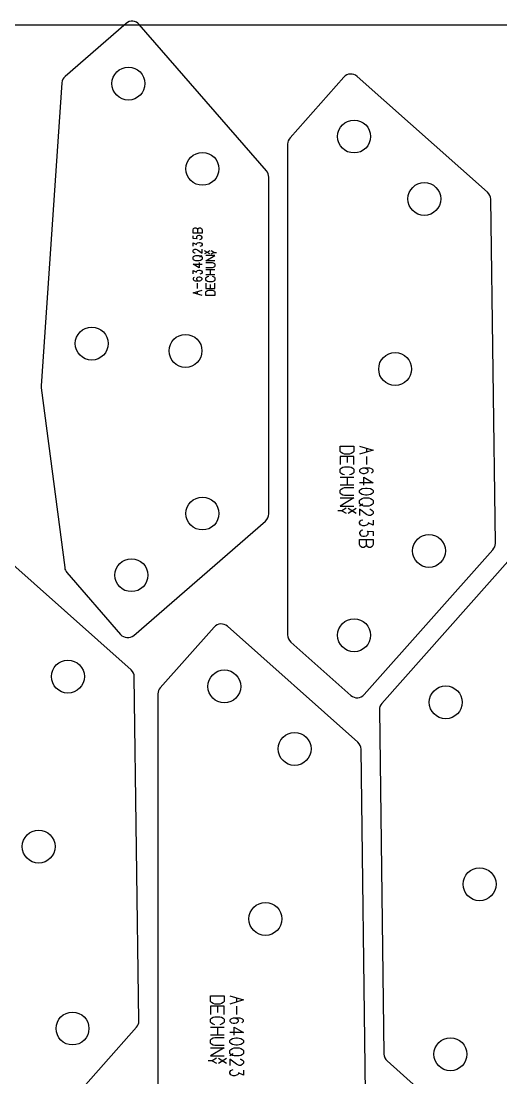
# Model space of a CAD drawing. Header units: millimetres. Extents: x 0 to 2500, y 0 to 1253.
# Drawn here: x 1337 to 1592, y 690 to 1252 of the extents above; entities that cross this region are included whole.
import ezdxf

# ---------------------------------------------------------------- set-up
doc = ezdxf.new("R2010")
doc.units = ezdxf.units.MM
doc.layers.add('PARTS', color=4, linetype='CONTINUOUS')
doc.layers.add('PLATE', color=2, linetype='CONTINUOUS')

msp = doc.modelspace()

# ---------------------------------------------------------------- linework, layer by layer
at = {"layer": 'PARTS'}
for p, q in [((1393.14, 1251.01), (1360.73, 1222.88)), ((1467.79, 1172.61), (1400.2, 1250.51)), ((1359.01, 1219.44), (1348.07, 1058.33)), ((1508.93, 1222.45), (1480.31, 1190.23)), ((1585.37, 1161.24), (1515.99, 1222.87)), ((1479.05, 1186.9), (1479.05, 925.9)), ((1469.01, 990.26), (1469.01, 1169.34)), ((1589.46, 974.63), (1587.05, 1157.57)), ((1428.77, 1141.28), (1429.07, 1142)), ((1428.77, 1139.48), (1428.77, 1141.28)), ((1429.07, 1142), (1429.67, 1142.36)), ((1429.67, 1142.36), (1430.27, 1142.36)), ((1430.27, 1142.36), (1430.87, 1142)), ((1430.87, 1142), (1431.17, 1141.28)), ((1431.17, 1141.28), (1431.47, 1142)), ((1431.17, 1141.28), (1431.17, 1139.48)), ((1431.47, 1142), (1432.07, 1142.36)), ((1432.07, 1142.36), (1432.67, 1142.36)), ((1432.67, 1142.36), (1433.27, 1142)), ((1433.27, 1142), (1433.57, 1141.28)), ((1433.57, 1141.28), (1433.57, 1139.48)), ((1433.57, 1139.48), (1428.77, 1139.48)), ((1428.77, 1136.7), (1428.77, 1138.14)), ((1430.87, 1136.52), (1428.77, 1136.7)), ((1430.87, 1137.96), (1430.57, 1137.6)), ((1430.57, 1137.6), (1430.57, 1136.88)), ((1430.57, 1136.88), (1430.87, 1136.52)), ((1431.17, 1138.14), (1430.87, 1137.96)), ((1431.77, 1138.32), (1431.17, 1138.14)), ((1432.37, 1138.32), (1431.77, 1138.32)), ((1432.97, 1138.14), (1432.37, 1138.32)), ((1432.37, 1136.16), (1432.97, 1136.34)), ((1433.27, 1137.96), (1432.97, 1138.14)), ((1432.97, 1136.34), (1433.27, 1136.52)), ((1433.57, 1137.42), (1433.27, 1137.96)), ((1433.27, 1136.52), (1433.57, 1137.06)), ((1433.57, 1137.06), (1433.57, 1137.42)), ((1428.77, 1132.66), (1428.77, 1134.46)), ((1428.77, 1134.46), (1430.57, 1133.56)), ((1428.77, 1130.24), (1429.07, 1130.6)), ((1428.77, 1129.52), (1428.77, 1130.24)), ((1429.07, 1129.16), (1428.77, 1129.52)), ((1429.07, 1130.6), (1429.67, 1130.96)), ((1429.67, 1128.8), (1429.07, 1129.16)), ((1429.67, 1130.96), (1430.27, 1130.96)), ((1430.27, 1130.96), (1431.17, 1130.6)), ((1430.57, 1133.92), (1430.87, 1134.28)), ((1430.57, 1133.56), (1430.57, 1133.92)), ((1430.87, 1134.28), (1431.17, 1134.46)), ((1431.17, 1134.46), (1431.77, 1134.64)), ((1431.17, 1130.6), (1433.57, 1128.8)), ((1431.77, 1134.64), (1432.37, 1134.64)), ((1432.37, 1134.64), (1432.97, 1134.46)), ((1432.97, 1132.66), (1432.37, 1132.48)), ((1432.97, 1134.46), (1433.27, 1134.28)), ((1433.27, 1132.84), (1432.97, 1132.66)), ((1433.27, 1134.28), (1433.57, 1133.74)), ((1433.57, 1133.38), (1433.27, 1132.84)), ((1433.57, 1133.74), (1433.57, 1133.38)), ((1433.57, 1128.8), (1433.57, 1130.96)), ((1437.65, 1128.44), (1434.77, 1130.17)), ((1437.65, 1130.17), (1434.77, 1128.44)), ((1439.81, 1129.3), (1438.37, 1130.17)), ((1438.37, 1128.44), (1439.81, 1129.3)), ((1439.81, 1129.3), (1441.25, 1129.3)), ((1428.77, 1126.74), (1429.07, 1127.1)), ((1428.77, 1125.66), (1428.77, 1126.74)), ((1429.07, 1125.3), (1428.77, 1125.66)), ((1429.07, 1127.1), (1429.67, 1127.46)), ((1429.67, 1124.94), (1429.07, 1125.3)), ((1429.97, 1128.8), (1429.67, 1128.8)), ((1429.67, 1127.46), (1430.27, 1127.64)), ((1430.27, 1124.76), (1429.67, 1124.94)), ((1430.27, 1127.64), (1432.07, 1127.64)), ((1432.07, 1124.76), (1430.27, 1124.76)), ((1432.07, 1127.64), (1432.67, 1127.46)), ((1432.67, 1124.94), (1432.07, 1124.76)), ((1432.07, 1123.96), (1432.07, 1121.08)), ((1432.37, 1126.92), (1433.57, 1127.64)), ((1432.67, 1127.46), (1433.27, 1127.1)), ((1433.27, 1125.3), (1432.67, 1124.94)), ((1433.27, 1127.1), (1433.57, 1126.74)), ((1433.57, 1125.66), (1433.27, 1125.3)), ((1433.57, 1126.74), (1433.57, 1125.66)), ((1435.61, 1124.76), (1440.41, 1127.64)), ((1440.41, 1127.64), (1435.61, 1127.64)), ((1440.41, 1124.76), (1435.61, 1124.76)), ((1435.61, 1123.96), (1438.91, 1123.96)), ((1438.91, 1123.96), (1439.51, 1123.78)), ((1439.51, 1123.78), (1440.11, 1123.42)), ((1432.07, 1121.08), (1428.77, 1123.06)), ((1428.77, 1123.06), (1433.57, 1123.06)), ((1428.77, 1117.94), (1428.77, 1119.74)), ((1428.77, 1119.74), (1430.57, 1118.84)), ((1430.57, 1119.2), (1430.87, 1119.56)), ((1430.57, 1118.84), (1430.57, 1119.2)), ((1430.87, 1119.56), (1431.17, 1119.74)), ((1431.17, 1119.74), (1431.77, 1119.92)), ((1431.77, 1119.92), (1432.37, 1119.92)), ((1432.37, 1119.92), (1432.97, 1119.74)), ((1432.97, 1117.94), (1432.37, 1117.76)), ((1432.97, 1119.74), (1433.27, 1119.56)), ((1433.27, 1118.12), (1432.97, 1117.94)), ((1433.27, 1119.56), (1433.57, 1119.02)), ((1433.57, 1118.66), (1433.27, 1118.12)), ((1433.57, 1119.02), (1433.57, 1118.66)), ((1438.91, 1121.08), (1435.61, 1121.08)), ((1435.61, 1120.28), (1440.41, 1120.28)), ((1438.01, 1117.4), (1438.01, 1120.28)), ((1439.51, 1121.26), (1438.91, 1121.08)), ((1440.11, 1121.62), (1439.51, 1121.26)), ((1440.11, 1123.42), (1440.41, 1123.06)), ((1440.41, 1121.98), (1440.11, 1121.62)), ((1440.41, 1123.06), (1440.41, 1121.98)), ((1429.07, 1115.7), (1428.77, 1115.34)), ((1428.77, 1115.34), (1428.77, 1114.98)), ((1428.77, 1114.98), (1429.07, 1114.62)), ((1429.37, 1115.88), (1429.07, 1115.7)), ((1429.07, 1114.62), (1429.37, 1114.44)), ((1429.37, 1114.44), (1429.97, 1114.26)), ((1429.97, 1114.26), (1432.37, 1114.26)), ((1430.87, 1115.7), (1430.57, 1115.34)), ((1430.57, 1115.34), (1430.57, 1114.98)), ((1430.57, 1114.98), (1430.87, 1114.62)), ((1431.17, 1115.88), (1430.87, 1115.7)), ((1430.87, 1114.62), (1431.17, 1114.44)), ((1431.77, 1116.06), (1431.17, 1115.88)), ((1431.17, 1114.44), (1431.77, 1114.26)), ((1431.17, 1110.04), (1431.17, 1112.92)), ((1432.37, 1116.06), (1431.77, 1116.06)), ((1432.97, 1115.88), (1432.37, 1116.06)), ((1432.37, 1114.26), (1432.97, 1114.44)), ((1433.27, 1115.7), (1432.97, 1115.88)), ((1432.97, 1114.44), (1433.27, 1114.62)), ((1433.57, 1115.34), (1433.27, 1115.7)), ((1433.27, 1114.62), (1433.57, 1114.98)), ((1433.57, 1114.98), (1433.57, 1115.34)), ((1440.41, 1117.4), (1435.61, 1117.4)), ((1435.61, 1115.7), (1435.91, 1116.06)), ((1435.61, 1114.62), (1435.61, 1115.7)), ((1435.91, 1114.26), (1435.61, 1114.62)), ((1435.61, 1112.92), (1435.61, 1110.04)), ((1435.91, 1116.06), (1436.51, 1116.42)), ((1436.51, 1113.9), (1435.91, 1114.26)), ((1436.51, 1116.42), (1437.11, 1116.6)), ((1437.11, 1113.72), (1436.51, 1113.9)), ((1438.91, 1113.72), (1437.11, 1113.72)), ((1438.91, 1116.6), (1439.51, 1116.42)), ((1439.51, 1113.9), (1438.91, 1113.72)), ((1439.51, 1116.42), (1440.11, 1116.06)), ((1440.11, 1114.26), (1439.51, 1113.9)), ((1440.11, 1116.06), (1440.41, 1115.7)), ((1440.41, 1114.62), (1440.11, 1114.26)), ((1440.41, 1115.7), (1440.41, 1114.62)), ((1440.41, 1110.04), (1440.41, 1112.92)), ((1428.77, 1107.8), (1433.57, 1109.24)), ((1433.57, 1106.36), (1428.77, 1107.8)), ((1431.17, 1107.08), (1431.17, 1108.52)), ((1435.61, 1110.04), (1440.41, 1110.04)), ((1435.61, 1108.34), (1435.91, 1108.7)), ((1435.61, 1106.36), (1435.61, 1108.34)), ((1435.91, 1108.7), (1436.51, 1109.06)), ((1436.51, 1109.06), (1437.11, 1109.24)), ((1437.11, 1109.24), (1438.91, 1109.24)), ((1438.01, 1110.04), (1438.01, 1112.2)), ((1438.91, 1109.24), (1439.51, 1109.06)), ((1439.51, 1109.06), (1440.11, 1108.7)), ((1440.11, 1108.7), (1440.41, 1108.34)), ((1440.41, 1108.34), (1440.41, 1106.36)), ((1440.41, 1106.36), (1435.61, 1106.36)), ((1348.1, 1057.34), (1360.52, 961.7)), ((1507.03, 1023.4), (1507.03, 1026.37)), ((1507.03, 1026.37), (1514.23, 1026.37)), ((1507.48, 1022.86), (1507.03, 1023.4)), ((1508.38, 1022.32), (1507.48, 1022.86)), ((1513.78, 1022.86), (1512.88, 1022.32)), ((1514.23, 1023.4), (1513.78, 1022.86)), ((1514.23, 1026.37), (1514.23, 1023.4)), ((1517.29, 1026.37), (1524.49, 1024.21)), ((1524.49, 1024.21), (1517.29, 1022.05)), ((1520.89, 1025.29), (1520.89, 1023.13)), ((1514.23, 1020.85), (1507.03, 1020.85)), ((1507.03, 1020.85), (1507.03, 1016.53)), ((1509.28, 1022.05), (1508.38, 1022.32)), ((1511.98, 1022.05), (1509.28, 1022.05)), ((1510.63, 1020.85), (1510.63, 1017.61)), ((1512.88, 1022.32), (1511.98, 1022.05)), ((1514.23, 1016.53), (1514.23, 1020.85)), ((1520.89, 1020.85), (1520.89, 1016.53)), ((1507.03, 1013.98), (1507.48, 1014.52)), ((1507.03, 1012.36), (1507.03, 1013.98)), ((1507.48, 1011.82), (1507.03, 1012.36)), ((1507.48, 1014.52), (1508.38, 1015.06)), ((1508.38, 1011.28), (1507.48, 1011.82)), ((1508.38, 1015.06), (1509.28, 1015.33)), ((1509.28, 1011.01), (1508.38, 1011.28)), ((1509.28, 1015.33), (1511.98, 1015.33)), ((1511.98, 1015.33), (1512.88, 1015.06)), ((1512.88, 1011.28), (1511.98, 1011.01)), ((1512.88, 1015.06), (1513.78, 1014.52)), ((1513.78, 1011.82), (1512.88, 1011.28)), ((1513.78, 1014.52), (1514.23, 1013.98)), ((1514.23, 1012.36), (1513.78, 1011.82)), ((1514.23, 1013.98), (1514.23, 1012.36)), ((1517.74, 1013.98), (1517.29, 1013.44)), ((1517.29, 1013.44), (1517.29, 1012.9)), ((1517.29, 1012.9), (1517.74, 1012.36)), ((1518.19, 1014.25), (1517.74, 1013.98)), ((1517.74, 1012.36), (1518.19, 1012.09)), ((1519.09, 1014.52), (1518.19, 1014.25)), ((1518.19, 1012.09), (1519.09, 1011.82)), ((1522.69, 1014.52), (1519.09, 1014.52)), ((1519.09, 1011.82), (1519.99, 1011.82)), ((1520.89, 1014.25), (1519.99, 1014.52)), ((1519.99, 1011.82), (1520.89, 1012.09)), ((1521.34, 1013.98), (1520.89, 1014.25)), ((1520.89, 1012.09), (1521.34, 1012.36)), ((1521.79, 1013.44), (1521.34, 1013.98)), ((1521.34, 1012.36), (1521.79, 1012.9)), ((1521.79, 1012.9), (1521.79, 1013.44)), ((1523.59, 1014.25), (1522.69, 1014.52)), ((1524.04, 1013.98), (1523.59, 1014.25)), ((1523.59, 1012.09), (1524.04, 1012.36)), ((1524.49, 1013.44), (1524.04, 1013.98)), ((1524.04, 1012.36), (1524.49, 1012.9)), ((1524.49, 1012.9), (1524.49, 1013.44)), ((1507.03, 1009.81), (1514.23, 1009.81)), ((1510.63, 1009.81), (1510.63, 1005.49)), ((1524.49, 1006.84), (1517.29, 1006.84)), ((1519.54, 1005.49), (1519.54, 1009.81)), ((1519.54, 1009.81), (1524.49, 1006.84)), ((1514.23, 1005.49), (1507.03, 1005.49)), ((1507.03, 1002.94), (1507.48, 1003.48)), ((1507.03, 1001.32), (1507.03, 1002.94)), ((1507.48, 1000.78), (1507.03, 1001.32)), ((1507.48, 1003.48), (1508.38, 1004.02)), ((1508.38, 1000.24), (1507.48, 1000.78)), ((1508.38, 1004.02), (1509.28, 1004.29)), ((1509.28, 999.97), (1508.38, 1000.24)), ((1509.28, 1004.29), (1514.23, 1004.29)), ((1514.23, 999.97), (1509.28, 999.97)), ((1517.29, 1002.67), (1517.74, 1003.21)), ((1517.29, 1001.59), (1517.29, 1002.67)), ((1517.74, 1001.05), (1517.29, 1001.59)), ((1517.74, 1003.21), (1518.64, 1003.75)), ((1518.64, 1000.51), (1517.74, 1001.05)), ((1518.64, 1003.75), (1520.44, 1004.02)), ((1520.44, 1000.24), (1518.64, 1000.51)), ((1520.44, 1004.02), (1521.34, 1004.02)), ((1521.34, 1000.24), (1520.44, 1000.24)), ((1521.34, 1004.02), (1523.14, 1003.75)), ((1523.14, 1000.51), (1521.34, 1000.24)), ((1523.14, 1003.75), (1524.04, 1003.21)), ((1524.04, 1001.05), (1523.14, 1000.51)), ((1524.04, 1003.21), (1524.49, 1002.67)), ((1524.49, 1001.59), (1524.04, 1001.05)), ((1524.49, 1002.67), (1524.49, 1001.59)), ((1507.03, 998.77), (1514.23, 998.77)), ((1514.23, 998.77), (1507.03, 994.45)), ((1507.03, 994.45), (1514.23, 994.45)), ((1517.29, 997.42), (1517.74, 997.96)), ((1517.29, 995.8), (1517.29, 997.42)), ((1517.74, 995.26), (1517.29, 995.8)), ((1519.09, 995.53), (1517.29, 994.45)), ((1517.74, 997.96), (1518.64, 998.5)), ((1518.64, 994.72), (1517.74, 995.26)), ((1518.64, 998.5), (1519.54, 998.77)), ((1519.54, 994.45), (1518.64, 994.72)), ((1519.54, 998.77), (1522.24, 998.77)), ((1522.24, 994.45), (1519.54, 994.45)), ((1522.24, 998.77), (1523.14, 998.5)), ((1523.14, 994.72), (1522.24, 994.45)), ((1523.14, 998.5), (1524.04, 997.96)), ((1524.04, 995.26), (1523.14, 994.72)), ((1524.04, 997.96), (1524.49, 997.42)), ((1524.49, 995.8), (1524.04, 995.26)), ((1524.49, 997.42), (1524.49, 995.8)), ((1507.93, 991.95), (1505.77, 991.95)), ((1510.09, 993.25), (1507.93, 991.95)), ((1507.93, 991.95), (1510.09, 990.66)), ((1511.17, 993.25), (1515.49, 990.66)), ((1511.17, 990.66), (1515.49, 993.25)), ((1520.89, 990.01), (1517.29, 992.71)), ((1517.29, 992.71), (1517.29, 989.47)), ((1522.24, 989.47), (1520.89, 990.01)), ((1523.14, 989.47), (1522.24, 989.47)), ((1522.69, 992.71), (1523.14, 992.71)), ((1523.14, 992.71), (1524.04, 992.17)), ((1524.04, 990.01), (1523.14, 989.47)), ((1524.04, 992.17), (1524.49, 991.63)), ((1524.49, 990.55), (1524.04, 990.01)), ((1524.49, 991.63), (1524.49, 990.55)), ((1397.26, 925.71), (1467.29, 986.48)), ((1517.29, 985.84), (1517.74, 986.65)), ((1517.29, 985.3), (1517.29, 985.84)), ((1517.74, 984.49), (1517.29, 985.3)), ((1517.74, 986.65), (1518.19, 986.92)), ((1518.19, 984.22), (1517.74, 984.49)), ((1518.19, 986.92), (1519.09, 987.19)), ((1519.09, 983.95), (1518.19, 984.22)), ((1519.99, 983.95), (1519.09, 983.95)), ((1520.89, 984.22), (1519.99, 983.95)), ((1521.34, 984.49), (1520.89, 984.22)), ((1521.79, 985.03), (1521.34, 984.49)), ((1524.49, 984.22), (1521.79, 985.57)), ((1521.79, 985.57), (1521.79, 985.03)), ((1524.49, 986.92), (1524.49, 984.22)), ((1517.74, 981.13), (1517.29, 980.32)), ((1517.29, 980.32), (1517.29, 979.78)), ((1517.29, 979.78), (1517.74, 978.97)), ((1518.19, 981.4), (1517.74, 981.13)), ((1517.74, 978.97), (1518.19, 978.7)), ((1519.09, 981.67), (1518.19, 981.4)), ((1518.19, 978.7), (1519.09, 978.43)), ((1519.09, 978.43), (1519.99, 978.43)), ((1519.99, 978.43), (1520.89, 978.7)), ((1520.89, 978.7), (1521.34, 978.97)), ((1521.79, 980.59), (1521.34, 981.13)), ((1521.34, 981.13), (1524.49, 980.86)), ((1521.34, 978.97), (1521.79, 979.51)), ((1521.79, 979.51), (1521.79, 980.59)), ((1524.49, 980.86), (1524.49, 978.7)), ((1517.29, 976.69), (1524.49, 976.69)), ((1517.29, 973.99), (1517.29, 976.69)), ((1517.74, 972.91), (1517.29, 973.99)), ((1518.64, 972.37), (1517.74, 972.91)), ((1519.54, 972.37), (1518.64, 972.37)), ((1520.44, 972.91), (1519.54, 972.37)), ((1520.89, 973.99), (1520.44, 972.91)), ((1520.89, 973.99), (1520.89, 976.69)), ((1521.34, 972.91), (1520.89, 973.99)), ((1522.24, 972.37), (1521.34, 972.91)), ((1523.14, 972.37), (1522.24, 972.37)), ((1524.04, 972.91), (1523.14, 972.37)), ((1524.49, 973.99), (1524.04, 972.91)), ((1524.49, 976.69), (1524.49, 973.99)), ((1395.86, 907.35), (1326.49, 968.97)), ((1519.75, 894.19), (1588.19, 971.24)), ((1597.53, 966.52), (1529.09, 889.47)), ((1361.7, 959.06), (1390.21, 926.21)), ((1439.98, 930.11), (1411.36, 897.88)), ((1516.42, 868.9), (1447.04, 930.53)), ((1480.73, 922.16), (1512.69, 893.77)), ((1399.95, 720.73), (1397.54, 903.67)), ((1410.1, 894.56), (1410.1, 633.56)), ((1527.82, 886.08), (1530.23, 703.14)), ((1520.51, 682.29), (1518.1, 865.23)), ((1438.08, 731.06), (1438.08, 734.03)), ((1438.08, 734.03), (1445.28, 734.03)), ((1438.53, 730.52), (1438.08, 731.06)), ((1439.43, 729.98), (1438.53, 730.52)), ((1444.83, 730.52), (1443.93, 729.98)), ((1445.28, 731.06), (1444.83, 730.52)), ((1445.28, 734.03), (1445.28, 731.06)), ((1448.34, 734.03), (1455.54, 731.87)), ((1455.54, 731.87), (1448.34, 729.71)), ((1451.94, 732.95), (1451.94, 730.79)), ((1445.28, 728.51), (1438.08, 728.51)), ((1438.08, 728.51), (1438.08, 724.19)), ((1440.33, 729.71), (1439.43, 729.98)), ((1443.03, 729.71), (1440.33, 729.71)), ((1441.68, 728.51), (1441.68, 725.27)), ((1443.93, 729.98), (1443.03, 729.71)), ((1445.28, 724.19), (1445.28, 728.51)), ((1451.94, 728.51), (1451.94, 724.19)), ((1438.08, 721.64), (1438.53, 722.18)), ((1438.08, 720.02), (1438.08, 721.64)), ((1438.53, 719.48), (1438.08, 720.02)), ((1438.53, 722.18), (1439.43, 722.72)), ((1439.43, 718.94), (1438.53, 719.48)), ((1439.43, 722.72), (1440.33, 722.99)), ((1440.33, 722.99), (1443.03, 722.99)), ((1443.03, 722.99), (1443.93, 722.72)), ((1443.93, 722.72), (1444.83, 722.18)), ((1444.83, 719.48), (1443.93, 718.94)), ((1444.83, 722.18), (1445.28, 721.64)), ((1445.28, 720.02), (1444.83, 719.48)), ((1445.28, 721.64), (1445.28, 720.02)), ((1448.79, 721.64), (1448.34, 721.1)), ((1448.34, 721.1), (1448.34, 720.56)), ((1448.34, 720.56), (1448.79, 720.02)), ((1449.24, 721.91), (1448.79, 721.64)), ((1448.79, 720.02), (1449.24, 719.75)), ((1450.14, 722.18), (1449.24, 721.91)), ((1449.24, 719.75), (1450.14, 719.48)), ((1453.74, 722.18), (1450.14, 722.18)), ((1450.14, 719.48), (1451.04, 719.48)), ((1451.94, 721.91), (1451.04, 722.18)), ((1451.04, 719.48), (1451.94, 719.75)), ((1452.39, 721.64), (1451.94, 721.91)), ((1451.94, 719.75), (1452.39, 720.02)), ((1452.84, 721.1), (1452.39, 721.64)), ((1452.39, 720.02), (1452.84, 720.56)), ((1452.84, 720.56), (1452.84, 721.1)), ((1454.64, 721.91), (1453.74, 722.18)), ((1455.09, 721.64), (1454.64, 721.91)), ((1454.64, 719.75), (1455.09, 720.02)), ((1455.54, 721.1), (1455.09, 721.64)), ((1455.09, 720.02), (1455.54, 720.56)), ((1455.54, 720.56), (1455.54, 721.1)), ((1330.25, 640.29), (1398.69, 717.35)), ((1438.08, 717.47), (1445.28, 717.47)), ((1440.33, 718.67), (1439.43, 718.94)), ((1441.68, 717.47), (1441.68, 713.15)), ((1443.93, 718.94), (1443.03, 718.67)), ((1455.54, 714.5), (1448.34, 714.5)), ((1450.59, 713.15), (1450.59, 717.47)), ((1450.59, 717.47), (1455.54, 714.5)), ((1445.28, 713.15), (1438.08, 713.15)), ((1438.08, 710.6), (1438.53, 711.14)), ((1438.08, 708.98), (1438.08, 710.6)), ((1438.53, 708.44), (1438.08, 708.98)), ((1438.53, 711.14), (1439.43, 711.68)), ((1439.43, 707.9), (1438.53, 708.44)), ((1439.43, 711.68), (1440.33, 711.95)), ((1440.33, 707.63), (1439.43, 707.9)), ((1440.33, 711.95), (1445.28, 711.95)), ((1448.34, 710.33), (1448.79, 710.87)), ((1448.34, 709.25), (1448.34, 710.33)), ((1448.79, 708.71), (1448.34, 709.25)), ((1448.79, 710.87), (1449.69, 711.41)), ((1449.69, 708.17), (1448.79, 708.71)), ((1449.69, 711.41), (1451.49, 711.68)), ((1451.49, 707.9), (1449.69, 708.17)), ((1451.49, 711.68), (1452.39, 711.68)), ((1452.39, 707.9), (1451.49, 707.9)), ((1452.39, 711.68), (1454.19, 711.41)), ((1454.19, 708.17), (1452.39, 707.9)), ((1454.19, 711.41), (1455.09, 710.87)), ((1455.09, 708.71), (1454.19, 708.17)), ((1455.09, 710.87), (1455.54, 710.33)), ((1455.54, 709.25), (1455.09, 708.71)), ((1455.54, 710.33), (1455.54, 709.25)), ((1438.08, 706.43), (1445.28, 706.43)), ((1445.28, 706.43), (1438.08, 702.11)), ((1445.28, 707.63), (1440.33, 707.63)), ((1448.34, 705.08), (1448.79, 705.62)), ((1448.34, 703.46), (1448.34, 705.08)), ((1448.79, 702.92), (1448.34, 703.46)), ((1450.14, 703.19), (1448.34, 702.11)), ((1448.79, 705.62), (1449.69, 706.16)), ((1449.69, 702.38), (1448.79, 702.92)), ((1449.69, 706.16), (1450.59, 706.43)), ((1450.59, 702.11), (1449.69, 702.38)), ((1450.59, 706.43), (1453.29, 706.43)), ((1453.29, 706.43), (1454.19, 706.16)), ((1454.19, 702.38), (1453.29, 702.11)), ((1454.19, 706.16), (1455.09, 705.62)), ((1455.09, 702.92), (1454.19, 702.38)), ((1455.09, 705.62), (1455.54, 705.08)), ((1455.54, 703.46), (1455.09, 702.92)), ((1455.54, 705.08), (1455.54, 703.46)), ((1438.98, 699.61), (1436.82, 699.61)), ((1438.08, 702.11), (1445.28, 702.11)), ((1441.14, 700.91), (1438.98, 699.61)), ((1438.98, 699.61), (1441.14, 698.32)), ((1442.22, 700.91), (1446.54, 698.32)), ((1442.22, 698.32), (1446.54, 700.91)), ((1451.94, 697.67), (1448.34, 700.37)), ((1448.34, 700.37), (1448.34, 697.13)), ((1453.29, 702.11), (1450.59, 702.11)), ((1453.29, 697.13), (1451.94, 697.67)), ((1454.19, 697.13), (1453.29, 697.13)), ((1453.74, 700.37), (1454.19, 700.37)), ((1454.19, 700.37), (1455.09, 699.83)), ((1455.09, 697.67), (1454.19, 697.13)), ((1455.09, 699.83), (1455.54, 699.29)), ((1455.54, 698.21), (1455.09, 697.67)), ((1455.54, 699.29), (1455.54, 698.21)), ((1531.91, 699.47), (1601.29, 637.84)), ((1448.34, 693.5), (1448.79, 694.31)), ((1448.34, 692.96), (1448.34, 693.5)), ((1448.79, 692.15), (1448.34, 692.96)), ((1448.79, 694.31), (1449.24, 694.58)), ((1449.24, 691.88), (1448.79, 692.15)), ((1449.24, 694.58), (1450.14, 694.85)), ((1450.14, 691.61), (1449.24, 691.88)), ((1451.04, 691.61), (1450.14, 691.61)), ((1451.94, 691.88), (1451.04, 691.61)), ((1452.39, 692.15), (1451.94, 691.88)), ((1452.84, 692.69), (1452.39, 692.15)), ((1455.54, 691.88), (1452.84, 693.23)), ((1452.84, 693.23), (1452.84, 692.69)), ((1455.54, 694.58), (1455.54, 691.88))]:
    msp.add_line(p, q, dxfattribs=at)
for centre in [(1394.42, 1219.02), (1514.34, 1190.89), (1433.75, 1173.7), (1551.72, 1157.69), (1374.9, 1080.82), (1424.75, 1076.94), (1536.19, 1067.3), (1433.75, 990.47), (1554.19, 970.6), (1395.98, 957.7), (1514.34, 925.74), (1362.22, 903.79), (1445.39, 898.55), (1563.09, 890.11), (1482.77, 865.35), (1346.69, 813.41), (1581.09, 793.4), (1467.24, 774.96), (1364.68, 716.71), (1565.56, 703.02)]:
    msp.add_circle(centre, 8.75, dxfattribs=at)
for centre, start, end in [((1396.42, 1247.23), 400.9508, 130.9495), ((1364, 1219.1), 130.9504, 176.1125), ((1512.67, 1219.13), 48.3866, 138.3867), ((1484.05, 1186.9), 138.3866, 180), ((1464.01, 1169.34), 360, 400.9498), ((1582.05, 1157.5), 0.7547, 48.3866), ((1353.06, 1057.99), 176.1132, 187.4008), ((1464.01, 990.26), 310.9503, 360), ((1584.46, 974.56), -41.6134, 0.7547), ((1365.48, 962.34), 187.4008, 220.9498), ((1443.72, 926.79), 48.3866, 138.3867), ((1393.98, 929.49), 220.9498, 310.9499), ((1484.05, 925.9), 180, 228.3866), ((1392.54, 903.61), 0.7547, 48.3866), ((1415.1, 894.56), 138.3866, 180), ((1516.01, 897.51), 228.3865, -41.6134), ((1532.82, 886.15), 138.3866, 180.7547), ((1513.1, 865.16), 0.7547, 48.3866), ((1394.95, 720.67), -41.6134, 0.7547), ((1535.23, 703.2), 180.7547, 228.3866)]:
    msp.add_arc(centre, 5, start, end, dxfattribs=at)
at = {"layer": 'PLATE'}
msp.add_line((2500, 1250), (0, 1250), dxfattribs=at)

doc.saveas('drawing.dxf')
